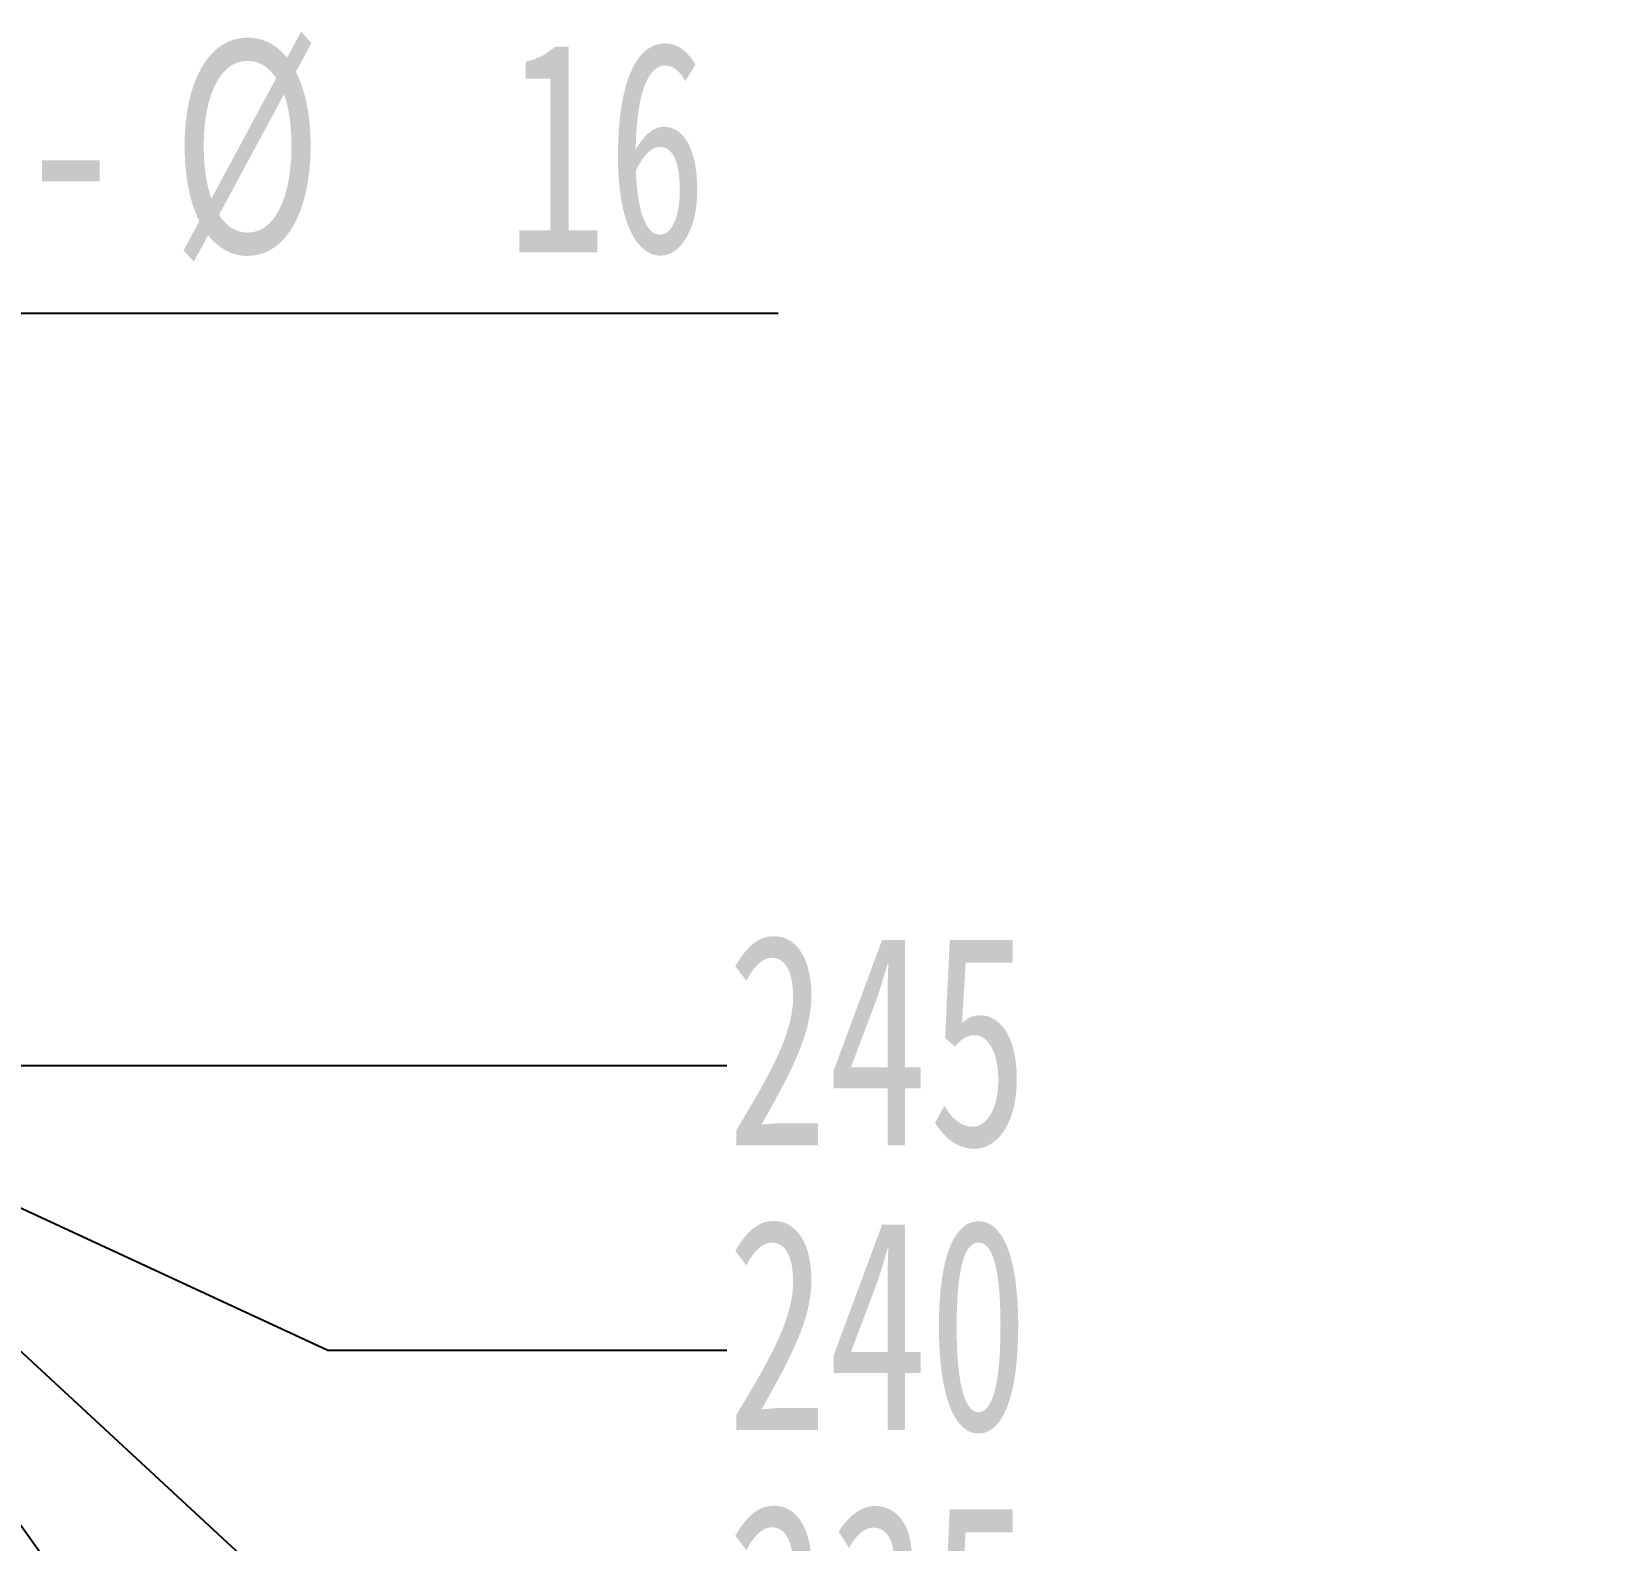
# Model space of a CAD drawing. Header units: millimetres. Extents: x 20 to 1161, y 26 to 820.
# Drawn here: x 751.7 to 830.6, y 632.1 to 707.6 of the extents above; entities that cross this region are included whole.
import ezdxf

# ---------------------------------------------------------------- set-up
doc = ezdxf.new("R2010")
doc.units = ezdxf.units.MM
doc.header["$LTSCALE"] = 4
doc.layers.add('DIM', color=102, linetype='Continuous')
doc.layers.add('WORK', color=6, linetype='Continuous')
doc.styles.add('SLDTEXTSTYLE12', font='TXT', dxfattribs={"width": 0.7})
doc.dimstyles.new('SLDDIMSTYLE2', dxfattribs={"dimtxt": 11.299913, "dimasz": 13.208, "dimexe": 0, "dimexo": 0.0625, "dimgap": 2.824978, "dimtad": 0, "dimtih": 1, "dimtoh": 1, "dimrnd": 1e-09, "dimzin": 12, "dimdsep": 46, "dimtxsty": 'SLDTEXTSTYLE12', "dimblk1": 'NONE', "dimblk2": 'NONE', "dimsah": 1, "dimcen": 0.09, "dimadec": 0, "dimazin": 3, "dimtfac": 1, "dimtofl": 0, "dimtmove": 0, "dimatfit": 3, "dimldrblk": 'NONE', "dimfxl": 0, "dimfrac": 2, "dimtolj": 1, "dimtzin": 12, "dimarcsym": 0})
doc.dimstyles.new('SLDDIMSTYLE6', dxfattribs={"dimtxt": 11.299913, "dimasz": 13.208, "dimexe": 0, "dimexo": 0.0625, "dimgap": 2.824978, "dimtad": 0, "dimtih": 1, "dimtoh": 1, "dimrnd": 1e-09, "dimzin": 12, "dimdsep": 46, "dimtxsty": 'SLDTEXTSTYLE12', "dimblk1": 'NONE', "dimsah": 1, "dimcen": 0, "dimadec": 0, "dimazin": 3, "dimtfac": 1, "dimtmove": 0, "dimatfit": 3, "dimldrblk": 'NONE', "dimfxl": 0, "dimfrac": 2, "dimtolj": 1, "dimtzin": 12, "dimarcsym": 0})

# ---------------------------------------------------------------- blocks, each defined once
blk = doc.blocks.new('_D_35')
at = {"layer": 'DIM'}
for p, q in [((746.506, 639.383), (516.327, 639.383)), ((766.506, 611.434), (746.506, 639.383)), ((766.506, 611.434), (786.506, 611.434))]:
    blk.add_line(p, q, dxfattribs=at)
at = {"layer": 'DIM', "insert": (786.506, 618.021), "char_height": 10.5833, "attachment_point": 1, "style": 'SLDTEXTSTYLE12'}
blk.add_mtext('228.49', dxfattribs=at)
blk = doc.blocks.new('_None')
blk = doc.blocks.new('_D_36')
at = {"layer": 'DIM'}
for p, q in [((746.506, 645.892), (728.827, 645.892)), ((766.506, 627.388), (746.506, 645.892)), ((766.506, 627.388), (786.506, 627.388))]:
    blk.add_line(p, q, dxfattribs=at)
at = {"layer": 'DIM', "insert": (786.506, 633.975), "char_height": 10.5833, "attachment_point": 1, "style": 'SLDTEXTSTYLE12'}
blk.add_mtext('235', dxfattribs=at)
blk = doc.blocks.new('_D_37')
at = {"layer": 'DIM'}
for p, q in [((746.506, 650.892), (728.927, 650.892)), ((766.506, 641.64), (746.506, 650.892)), ((766.506, 641.64), (786.506, 641.64))]:
    blk.add_line(p, q, dxfattribs=at)
at = {"layer": 'DIM', "insert": (786.506, 648.227), "char_height": 10.5833, "attachment_point": 1, "style": 'SLDTEXTSTYLE12'}
blk.add_mtext('240', dxfattribs=at)
blk = doc.blocks.new('_D_38')
at = {"layer": 'DIM'}
blk.add_line((728.827, 655.892), (786.506, 655.892), dxfattribs=at)
at = {"layer": 'DIM', "insert": (786.506, 662.479), "char_height": 10.5833, "attachment_point": 1, "style": 'SLDTEXTSTYLE12'}
blk.add_mtext('245', dxfattribs=at)
blk = doc.blocks.new('_D_42')
at = {"layer": 'WORK'}
for p, q in [((682.473, 650.004), (734.719, 693.536)), ((734.719, 693.536), (789.067, 693.536)), ((670.181, 639.762), (682.473, 650.004))]:
    blk.add_line(p, q, dxfattribs=at)
blk.add_solid([(682.473, 650.004), (693.921, 656.897), (691.32, 660.02)], dxfattribs=at)
at = {"layer": 'WORK', "char_height": 10.5833, "attachment_point": 1, "style": 'SLDTEXTSTYLE12'}
for s, insert in [('%%c', (758.747, 707.178)), ('18-', (741.069, 707.178)), ('16', (775.46, 707.178))]:
    blk.add_mtext(s, dxfattribs=dict(at, insert=insert))

msp = doc.modelspace()

# ---------------------------------------------------------------- dimensions: what is measured, and where the dimension line sits
at = {"layer": 'DIM'}
for feature_location, offset, picture, middle in [((724.827, 655.892), (61.679, 0), '_D_38', (796.442, 655.892)), ((724.927, 650.892), (61.579, -9.252), '_D_37', (796.442, 641.64)), ((724.827, 645.892), (61.679, -18.504), '_D_36', (796.442, 627.388)), ((512.327, 639.383), (274.179, -27.949), '_D_35', (804.723, 611.434))]:
    dim = msp.add_ordinate_dim(feature_location=feature_location, offset=offset, dtype=0, origin=(705.327, 410.892), dimstyle='SLDDIMSTYLE2', dxfattribs=at)
    dim.commit()
    dim.dimension.update_dxf_attribs({"geometry": picture, "text_midpoint": middle})
at = {"layer": 'WORK'}
dim = msp.add_diameter_dim_2p(p1=(670.181, 639.762), p2=(682.473, 650.004), text='18-%%c <>', dimstyle='SLDDIMSTYLE6', dxfattribs=at)
dim.commit()
dim.dimension.update_dxf_attribs({"geometry": '_D_42', "text_midpoint": (765.068, 701.993), "dimtype": 163})

doc.saveas('drawing.dxf')
